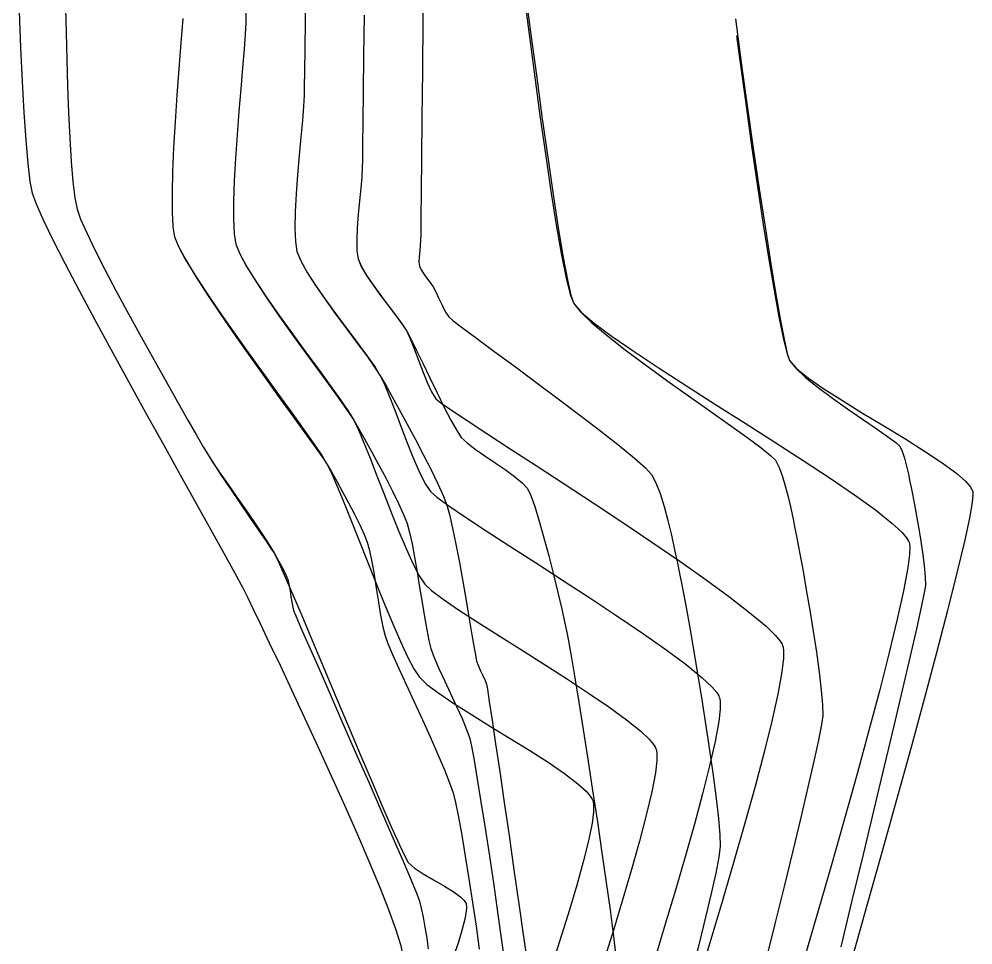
# Model space of a CAD drawing. Header units: metres. Extents: x 708868 to 711043, y 5411316 to 5413138.
# Drawn here: x 708941.4 to 709016.8, y 5412078.2 to 5412151.3 of the extents above; entities that cross this region are included whole.
import ezdxf

# ---------------------------------------------------------------- set-up
doc = ezdxf.new("R2010")
doc.units = ezdxf.units.M
for name, color, linetype in [('Rionegro 2010_Contours', 7, 'Continuous'), ('Rionegro 2014_Contours', 7, 'Continuous'), ('Rionegro 2018_Contours', 7, 'Continuous')]:
    doc.layers.add(name, color=color, linetype=linetype)

msp = doc.modelspace()

# ---------------------------------------------------------------- linework, layer by layer
at = {"layer": 'Rionegro 2010_Contours'}
for points in [[(708981.138, 5412154.389, 231), (708981.605, 5412150.72, 231), (708982.074, 5412147.141, 231), (708982.54, 5412143.71, 231), (708982.997, 5412140.488, 231), (708983.439, 5412137.533, 231), (708983.86, 5412134.905, 231), (708984.255, 5412132.663, 231), (708984.618, 5412130.867, 231), (708984.943, 5412129.574, 231), (708985.225, 5412128.846, 231), (708985.808, 5412128.174, 231), (708986.839, 5412127.297, 231), (708988.252, 5412126.246, 231), (708989.982, 5412125.049, 231), (708991.964, 5412123.736, 231), (708994.132, 5412122.335, 231), (708996.421, 5412120.876, 231), (708998.767, 5412119.389, 231), (709001.105, 5412117.902, 231), (709003.368, 5412116.445, 231), (709005.492, 5412115.047, 231), (709007.412, 5412113.737, 231), (709009.063, 5412112.545, 231), (709010.379, 5412111.5, 231), (709011.147, 5412110.789, 231), (709011.535, 5412110.339, 231), (709011.697, 5412110.082, 231), (709011.747, 5412109.968, 231), (709011.773, 5412109.871, 231), (709011.798, 5412109.605, 231), (709011.775, 5412109.028, 231), (709011.634, 5412107.951, 231), (709011.297, 5412106.152, 231), (709010.8, 5412103.907, 231), (709010.163, 5412101.278, 231), (709009.407, 5412098.325, 231), (709008.551, 5412095.11, 231), (709007.616, 5412091.695, 231), (709006.622, 5412088.14, 231), (709005.588, 5412084.506, 231), (709004.536, 5412080.855, 231), (709003.485, 5412077.248, 231)], [(708963.995, 5412153.792, 228), (708963.968, 5412151.191, 228), (708963.942, 5412148.976, 228), (708963.92, 5412147.212, 228), (708963.903, 5412145.964, 228), (708963.892, 5412145.3, 228), (708963.847, 5412144.441, 228), (708963.756, 5412143.317, 228), (708963.636, 5412141.996, 228), (708963.503, 5412140.545, 228), (708963.372, 5412139.033, 228), (708963.261, 5412137.529, 228), (708963.186, 5412136.1, 228), (708963.162, 5412134.816, 228), (708963.206, 5412133.744, 228), (708963.334, 5412132.952, 228), (708963.634, 5412132.218, 228), (708964.148, 5412131.304, 228), (708964.825, 5412130.257, 228), (708965.616, 5412129.124, 228), (708966.469, 5412127.952, 228), (708967.335, 5412126.787, 228), (708968.163, 5412125.677, 228), (708968.904, 5412124.669, 228), (708969.505, 5412123.809, 228), (708969.918, 5412123.144, 228), (708970.277, 5412122.397, 228), (708970.677, 5412121.429, 228), (708971.11, 5412120.304, 228), (708971.566, 5412119.09, 228), (708972.036, 5412117.852, 228), (708972.512, 5412116.658, 228), (708972.985, 5412115.572, 228), (708973.445, 5412114.662, 228), (708973.885, 5412113.994, 228), (708974.386, 5412113.546, 228), (708975.333, 5412112.856, 228), (708976.656, 5412111.96, 228), (708978.287, 5412110.891, 228), (708980.156, 5412109.684, 228), (708982.194, 5412108.376, 228), (708984.332, 5412106.999, 228), (708986.501, 5412105.59, 228), (708988.631, 5412104.183, 228), (708990.653, 5412102.813, 228), (708992.498, 5412101.514, 228), (708994.097, 5412100.322, 228), (708995.381, 5412099.272, 228), (708996.135, 5412098.557, 228), (708996.517, 5412098.106, 228), (708996.676, 5412097.849, 228), (708996.726, 5412097.735, 228), (708996.756, 5412097.629, 228), (708996.792, 5412097.355, 228), (708996.786, 5412096.802, 228), (708996.676, 5412095.816, 228), (708996.389, 5412094.229, 228), (708995.958, 5412092.307, 228), (708995.407, 5412090.11, 228), (708994.757, 5412087.699, 228), (708994.033, 5412085.136, 228), (708993.258, 5412082.481, 228), (708992.454, 5412079.795, 228), (708991.645, 5412077.139, 228)], [(708941.359, 5412151.895, 223), (708941.477, 5412149.078, 223), (708941.604, 5412146.402, 223), (708941.741, 5412143.936, 223), (708941.888, 5412141.751, 223), (708942.045, 5412139.917, 223), (708942.211, 5412138.503, 223), (708942.385, 5412137.581, 223), (708942.699, 5412136.716, 223), (708943.259, 5412135.462, 223), (708944.033, 5412133.871, 223), (708944.991, 5412131.996, 223), (708946.098, 5412129.888, 223), (708947.324, 5412127.602, 223), (708948.637, 5412125.188, 223), (708950.003, 5412122.699, 223), (708951.392, 5412120.188, 223), (708952.771, 5412117.707, 223), (708954.108, 5412115.309, 223), (708955.371, 5412113.045, 223), (708956.527, 5412110.969, 223), (708957.546, 5412109.132, 223), (708958.394, 5412107.587, 223), (708959.039, 5412106.387, 223), (708959.451, 5412105.584, 223), (708959.849, 5412104.757, 223), (708960.423, 5412103.559, 223), (708961.146, 5412102.043, 223), (708961.991, 5412100.261, 223), (708962.93, 5412098.267, 223), (708963.935, 5412096.112, 223), (708964.981, 5412093.85, 223), (708966.04, 5412091.533, 223), (708967.083, 5412089.214, 223), (708968.085, 5412086.946, 223), (708969.018, 5412084.781, 223), (708969.854, 5412082.772, 223), (708970.567, 5412080.971, 223), (708971.129, 5412079.432, 223), (708971.513, 5412078.207, 223), (708971.691, 5412077.349, 223)], [(708945.035, 5412152.2, 224), (708945.075, 5412150.239, 224), (708945.128, 5412148.156, 224), (708945.194, 5412146.025, 224), (708945.275, 5412143.918, 224), (708945.372, 5412141.909, 224), (708945.486, 5412140.071, 224), (708945.617, 5412138.477, 224), (708945.768, 5412137.202, 224), (708945.94, 5412136.318, 224), (708946.222, 5412135.529, 224), (708946.705, 5412134.432, 224), (708947.358, 5412133.081, 224), (708948.147, 5412131.53, 224), (708949.039, 5412129.834, 224), (708950.002, 5412128.047, 224), (708951.001, 5412126.223, 224), (708952.004, 5412124.415, 224), (708952.979, 5412122.679, 224), (708953.891, 5412121.069, 224), (708954.709, 5412119.638, 224), (708955.398, 5412118.442, 224), (708955.926, 5412117.533, 224), (708956.26, 5412116.967, 224), (708956.687, 5412116.294, 224), (708957.24, 5412115.472, 224), (708957.881, 5412114.544, 224), (708958.575, 5412113.552, 224), (708959.285, 5412112.538, 224), (708959.973, 5412111.543, 224), (708960.604, 5412110.61, 224), (708961.14, 5412109.78, 224), (708961.544, 5412109.096, 224), (708961.84, 5412108.484, 224), (708962.318, 5412107.413, 224), (708962.949, 5412105.957, 224), (708963.705, 5412104.187, 224), (708964.557, 5412102.175, 224), (708965.476, 5412099.994, 224), (708966.436, 5412097.716, 224), (708967.407, 5412095.414, 224), (708968.36, 5412093.159, 224), (708969.268, 5412091.024, 224), (708970.102, 5412089.081, 224), (708970.833, 5412087.403, 224), (708971.434, 5412086.061, 224), (708971.876, 5412085.129, 224), (708972.13, 5412084.678, 224), (708972.602, 5412084.255, 224), (708973.305, 5412083.794, 224), (708974.136, 5412083.309, 224), (708974.993, 5412082.816, 224), (708975.774, 5412082.328, 224), (708976.275, 5412081.951, 224), (708976.544, 5412081.682, 224), (708976.661, 5412081.509, 224), (708976.698, 5412081.426, 224), (708976.72, 5412081.348, 224), (708976.741, 5412081.158, 224), (708976.722, 5412080.795, 224), (708976.614, 5412080.192, 224), (708976.377, 5412079.294, 224), (708976.065, 5412078.302, 224), (708975.72, 5412077.286, 224)], [(708959.298, 5412151.791, 227), (708959.284, 5412151.031, 227), (708959.242, 5412150.149, 227), (708959.155, 5412148.94, 227), (708959.035, 5412147.471, 227), (708958.895, 5412145.809, 227), (708958.747, 5412144.02, 227), (708958.603, 5412142.171, 227), (708958.474, 5412140.328, 227), (708958.374, 5412138.558, 227), (708958.314, 5412136.926, 227), (708958.306, 5412135.501, 227), (708958.362, 5412134.347, 227), (708958.494, 5412133.532, 227), (708958.802, 5412132.776, 227), (708959.345, 5412131.788, 227), (708960.078, 5412130.615, 227), (708960.958, 5412129.306, 227), (708961.937, 5412127.907, 227), (708962.973, 5412126.467, 227), (708964.018, 5412125.034, 227), (708965.029, 5412123.654, 227), (708965.96, 5412122.377, 227), (708966.766, 5412121.249, 227), (708967.403, 5412120.318, 227), (708967.825, 5412119.632, 227), (708968.191, 5412118.878, 227), (708968.628, 5412117.854, 227), (708969.122, 5412116.621, 227), (708969.659, 5412115.241, 227), (708970.225, 5412113.776, 227), (708970.806, 5412112.287, 227), (708971.387, 5412110.838, 227), (708971.956, 5412109.489, 227), (708972.498, 5412108.302, 227), (708972.999, 5412107.34, 227), (708973.446, 5412106.665, 227), (708973.981, 5412106.163, 227), (708974.891, 5412105.482, 227), (708976.112, 5412104.648, 227), (708977.58, 5412103.692, 227), (708979.231, 5412102.642, 227), (708981, 5412101.526, 227), (708982.824, 5412100.373, 227), (708984.638, 5412099.211, 227), (708986.378, 5412098.069, 227), (708987.98, 5412096.975, 227), (708989.379, 5412095.959, 227), (708990.511, 5412095.048, 227), (708991.182, 5412094.415, 227), (708991.526, 5412094.005, 227), (708991.672, 5412093.766, 227), (708991.719, 5412093.658, 227), (708991.75, 5412093.551, 227), (708991.786, 5412093.278, 227), (708991.779, 5412092.734, 227), (708991.667, 5412091.775, 227), (708991.38, 5412090.252, 227), (708990.952, 5412088.427, 227), (708990.412, 5412086.366, 227), (708989.784, 5412084.134, 227), (708989.096, 5412081.796, 227), (708988.373, 5412079.417, 227), (708987.642, 5412077.063, 227)], [(708954.303, 5412151.381, 226), (708954.15, 5412149.452, 226), (708953.993, 5412147.409, 226), (708953.84, 5412145.312, 226), (708953.7, 5412143.219, 226), (708953.582, 5412141.192, 226), (708953.496, 5412139.289, 226), (708953.451, 5412137.569, 226), (708953.456, 5412136.094, 226), (708953.521, 5412134.921, 226), (708953.654, 5412134.112, 226), (708953.958, 5412133.36, 226), (708954.502, 5412132.352, 226), (708955.248, 5412131.13, 226), (708956.158, 5412129.739, 226), (708957.192, 5412128.222, 226), (708958.312, 5412126.623, 226), (708959.48, 5412124.986, 226), (708960.656, 5412123.353, 226), (708961.803, 5412121.77, 226), (708962.88, 5412120.28, 226), (708963.851, 5412118.926, 226), (708964.675, 5412117.752, 226), (708965.315, 5412116.802, 226), (708965.731, 5412116.12, 226), (708966.094, 5412115.381, 226), (708966.545, 5412114.35, 226), (708967.069, 5412113.082, 226), (708967.65, 5412111.631, 226), (708968.274, 5412110.051, 226), (708968.926, 5412108.398, 226), (708969.591, 5412106.726, 226), (708970.254, 5412105.088, 226), (708970.899, 5412103.541, 226), (708971.512, 5412102.137, 226), (708972.078, 5412100.932, 226), (708972.581, 5412099.98, 226), (708973.007, 5412099.336, 226), (708973.611, 5412098.754, 226), (708974.545, 5412098.049, 226), (708975.741, 5412097.245, 226), (708977.129, 5412096.366, 226), (708978.637, 5412095.437, 226), (708980.197, 5412094.483, 226), (708981.738, 5412093.527, 226), (708983.191, 5412092.594, 226), (708984.484, 5412091.708, 226), (708985.549, 5412090.895, 226), (708986.189, 5412090.312, 226), (708986.522, 5412089.923, 226), (708986.665, 5412089.689, 226), (708986.712, 5412089.581, 226), (708986.743, 5412089.474, 226), (708986.778, 5412089.209, 226), (708986.772, 5412088.689, 226), (708986.662, 5412087.79, 226), (708986.382, 5412086.384, 226), (708985.972, 5412084.728, 226), (708985.462, 5412082.889, 226), (708984.881, 5412080.934, 226), (708984.259, 5412078.93, 226), (708983.626, 5412076.945, 226)], [(708968.636, 5412151.633, 229), (708968.603, 5412148.429, 229), (708968.573, 5412145.609, 229), (708968.547, 5412143.243, 229), (708968.525, 5412141.401, 229), (708968.508, 5412140.152, 229), (708968.499, 5412139.568, 229), (708968.459, 5412138.858, 229), (708968.378, 5412137.966, 229), (708968.277, 5412136.958, 229), (708968.176, 5412135.895, 229), (708968.095, 5412134.842, 229), (708968.055, 5412133.861, 229), (708968.074, 5412133.017, 229), (708968.174, 5412132.372, 229), (708968.426, 5412131.771, 229), (708968.852, 5412131.047, 229), (708969.398, 5412130.246, 229), (708970.009, 5412129.412, 229), (708970.63, 5412128.591, 229), (708971.207, 5412127.828, 229), (708971.686, 5412127.168, 229), (708972.011, 5412126.655, 229), (708972.292, 5412126.056, 229), (708972.602, 5412125.274, 229), (708972.934, 5412124.387, 229), (708973.279, 5412123.472, 229), (708973.631, 5412122.605, 229), (708973.981, 5412121.863, 229), (708974.323, 5412121.323, 229), (708974.708, 5412121.007, 229), (708975.548, 5412120.42, 229), (708976.781, 5412119.598, 229), (708978.348, 5412118.572, 229), (708980.189, 5412117.375, 229), (708982.244, 5412116.042, 229), (708984.452, 5412114.604, 229), (708986.753, 5412113.096, 229), (708989.087, 5412111.551, 229), (708991.394, 5412110.001, 229), (708993.614, 5412108.479, 229), (708995.687, 5412107.02, 229), (708997.552, 5412105.656, 229), (708999.149, 5412104.42, 229), (709000.418, 5412103.345, 229), (709001.157, 5412102.624, 229), (709001.53, 5412102.175, 229), (709001.685, 5412101.923, 229), (709001.733, 5412101.813, 229), (709001.764, 5412101.702, 229), (709001.8, 5412101.411, 229), (709001.79, 5412100.814, 229), (709001.665, 5412099.738, 229), (709001.348, 5412097.989, 229), (709000.874, 5412095.853, 229), (709000.266, 5412093.396, 229), (708999.548, 5412090.683, 229), (708998.744, 5412087.78, 229), (708997.877, 5412084.751, 229), (708996.972, 5412081.662, 229), (708996.051, 5412078.58, 229), (708995.139, 5412075.568, 229)], [(708998.09, 5412150.005, 232), (708998.347, 5412148.058, 232), (708998.812, 5412144.649, 232), (708999.281, 5412141.312, 232), (708999.748, 5412138.107, 232), (709000.204, 5412135.094, 232), (709000.642, 5412132.331, 232), (709001.053, 5412129.877, 232), (709001.432, 5412127.793, 232), (709001.768, 5412126.136, 232), (709002.056, 5412124.966, 232), (709002.287, 5412124.342, 232), (709002.837, 5412123.718, 232), (709003.768, 5412122.964, 232), (709005, 5412122.108, 232), (709006.457, 5412121.174, 232), (709008.059, 5412120.19, 232), (709009.728, 5412119.18, 232), (709011.386, 5412118.171, 232), (709012.953, 5412117.189, 232), (709014.352, 5412116.259, 232), (709015.504, 5412115.408, 232), (709016.196, 5412114.801, 232), (709016.553, 5412114.398, 232), (709016.705, 5412114.156, 232), (709016.754, 5412114.045, 232), (709016.771, 5412113.968, 232), (709016.778, 5412113.726, 232), (709016.72, 5412113.151, 232), (709016.525, 5412112.015, 232), (709016.106, 5412110.053, 232), (709015.513, 5412107.556, 232), (709014.77, 5412104.599, 232), (709013.898, 5412101.254, 232), (709012.92, 5412097.594, 232), (709011.858, 5412093.693, 232), (709010.735, 5412089.623, 232), (709009.573, 5412085.459, 232), (709008.394, 5412081.272, 232), (709007.222, 5412077.137, 232)]]:
    msp.add_polyline3d(points, dxfattribs=at)
at = {"layer": 'Rionegro 2014_Contours'}
for points in [[(708973.328, 5412155.699, 230), (708973.29, 5412151.32, 230), (708973.251, 5412147.243, 230), (708973.214, 5412143.552, 230), (708973.181, 5412140.331, 230), (708973.152, 5412137.665, 230), (708973.129, 5412135.638, 230), (708973.113, 5412134.334, 230), (708973.107, 5412133.837, 230), (708973.083, 5412133.488, 230), (708973.038, 5412133.035, 230), (708972.996, 5412132.553, 230), (708972.98, 5412132.114, 230), (708973.015, 5412131.792, 230), (708973.149, 5412131.506, 230), (708973.383, 5412131.156, 230), (708973.658, 5412130.786, 230), (708973.918, 5412130.442, 230), (708974.105, 5412130.167, 230), (708974.282, 5412129.819, 230), (708974.525, 5412129.296, 230), (708974.803, 5412128.709, 230), (708975.082, 5412128.169, 230), (708975.331, 5412127.786, 230), (708975.657, 5412127.514, 230), (708976.412, 5412126.94, 230), (708977.52, 5412126.115, 230), (708978.906, 5412125.09, 230), (708980.494, 5412123.917, 230), (708982.208, 5412122.647, 230), (708983.971, 5412121.331, 230), (708985.71, 5412120.02, 230), (708987.346, 5412118.766, 230), (708988.806, 5412117.62, 230), (708990.012, 5412116.634, 230), (708990.889, 5412115.858, 230), (708991.361, 5412115.345, 230), (708991.708, 5412114.693, 230), (708992.044, 5412113.83, 230), (708992.364, 5412112.813, 230), (708992.664, 5412111.697, 230), (708992.942, 5412110.539, 230), (708993.195, 5412109.395, 230), (708993.419, 5412108.322, 230), (708993.61, 5412107.375, 230), (708993.766, 5412106.611, 230), (708993.9, 5412105.927, 230), (708994.103, 5412104.827, 230), (708994.359, 5412103.384, 230), (708994.656, 5412101.67, 230), (708994.979, 5412099.757, 230), (708995.313, 5412097.717, 230), (708995.645, 5412095.623, 230), (708995.96, 5412093.547, 230), (708996.244, 5412091.561, 230), (708996.483, 5412089.737, 230), (708996.662, 5412088.148, 230), (708996.768, 5412086.866, 230), (708996.786, 5412085.963, 230), (708996.682, 5412085.097, 230), (708996.442, 5412083.826, 230), (708996.089, 5412082.22, 230), (708995.646, 5412080.347, 230), (708995.133, 5412078.278, 230), (708994.575, 5412076.082, 230)], [(708981.302, 5412154.16, 231), (708981.781, 5412150.474, 231), (708982.258, 5412146.885, 231), (708982.727, 5412143.45, 231), (708983.181, 5412140.232, 231), (708983.613, 5412137.291, 231), (708984.018, 5412134.686, 231), (708984.388, 5412132.479, 231), (708984.716, 5412130.73, 231), (708984.998, 5412129.499, 231), (708985.225, 5412128.846, 231), (708985.754, 5412128.183, 231), (708986.655, 5412127.329, 231), (708987.858, 5412126.322, 231), (708989.294, 5412125.203, 231), (708990.893, 5412124.009, 231), (708992.586, 5412122.78, 231), (708994.301, 5412121.555, 231), (708995.97, 5412120.373, 231), (708997.522, 5412119.272, 231), (708998.889, 5412118.292, 231), (708999.999, 5412117.472, 231), (709000.784, 5412116.851, 231), (709001.174, 5412116.468, 231), (709001.443, 5412115.952, 231), (709001.7, 5412115.259, 231), (709001.943, 5412114.445, 231), (709002.168, 5412113.563, 231), (709002.372, 5412112.669, 231), (709002.552, 5412111.818, 231), (709002.705, 5412111.064, 231), (709002.827, 5412110.463, 231), (709002.942, 5412109.884, 231), (709003.121, 5412108.934, 231), (709003.347, 5412107.689, 231), (709003.604, 5412106.226, 231), (709003.877, 5412104.62, 231), (709004.147, 5412102.949, 231), (709004.4, 5412101.287, 231), (709004.618, 5412099.712, 231), (709004.786, 5412098.3, 231), (709004.886, 5412097.126, 231), (709004.903, 5412096.267, 231), (709004.807, 5412095.572, 231), (709004.568, 5412094.356, 231), (709004.203, 5412092.685, 231), (709003.731, 5412090.626, 231), (709003.169, 5412088.246, 231), (709002.535, 5412085.611, 231), (709001.847, 5412082.788, 231), (709001.124, 5412079.843, 231), (709000.382, 5412076.842, 231)], [(708963.995, 5412153.792, 228), (708963.968, 5412151.191, 228), (708963.942, 5412148.976, 228), (708963.92, 5412147.212, 228), (708963.903, 5412145.964, 228), (708963.892, 5412145.3, 228), (708963.847, 5412144.441, 228), (708963.756, 5412143.317, 228), (708963.636, 5412141.996, 228), (708963.503, 5412140.545, 228), (708963.372, 5412139.033, 228), (708963.261, 5412137.529, 228), (708963.186, 5412136.1, 228), (708963.162, 5412134.816, 228), (708963.206, 5412133.744, 228), (708963.334, 5412132.952, 228), (708963.63, 5412132.22, 228), (708964.134, 5412131.314, 228), (708964.798, 5412130.276, 228), (708965.575, 5412129.154, 228), (708966.416, 5412127.991, 228), (708967.274, 5412126.832, 228), (708968.101, 5412125.723, 228), (708968.849, 5412124.709, 228), (708969.471, 5412123.834, 228), (708969.918, 5412123.144, 228), (708970.325, 5412122.442, 228), (708970.836, 5412121.537, 228), (708971.423, 5412120.478, 228), (708972.057, 5412119.315, 228), (708972.707, 5412118.097, 228), (708973.344, 5412116.874, 228), (708973.94, 5412115.695, 228), (708974.464, 5412114.61, 228), (708974.888, 5412113.669, 228), (708975.181, 5412112.921, 228), (708975.397, 5412112.167, 228), (708975.642, 5412111.108, 228), (708975.904, 5412109.822, 228), (708976.176, 5412108.386, 228), (708976.447, 5412106.876, 228), (708976.708, 5412105.37, 228), (708976.95, 5412103.945, 228), (708977.162, 5412102.676, 228), (708977.335, 5412101.643, 228), (708977.461, 5412100.92, 228), (708977.528, 5412100.586, 228), (708977.649, 5412100.275, 228), (708977.828, 5412099.883, 228), (708978.027, 5412099.463, 228), (708978.204, 5412099.07, 228), (708978.32, 5412098.758, 228), (708978.388, 5412098.365, 228), (708978.537, 5412097.397, 228), (708978.757, 5412095.936, 228), (708979.035, 5412094.065, 228), (708979.359, 5412091.864, 228), (708979.717, 5412089.417, 228), (708980.097, 5412086.804, 228), (708980.488, 5412084.108, 228), (708980.878, 5412081.411, 228), (708981.253, 5412078.794, 228), (708981.604, 5412076.339, 228)], [(708941.359, 5412151.895, 223), (708941.477, 5412149.078, 223), (708941.604, 5412146.402, 223), (708941.741, 5412143.936, 223), (708941.888, 5412141.751, 223), (708942.045, 5412139.917, 223), (708942.211, 5412138.503, 223), (708942.385, 5412137.581, 223), (708942.699, 5412136.716, 223), (708943.259, 5412135.462, 223), (708944.033, 5412133.871, 223), (708944.991, 5412131.996, 223), (708946.098, 5412129.888, 223), (708947.324, 5412127.602, 223), (708948.637, 5412125.188, 223), (708950.003, 5412122.699, 223), (708951.392, 5412120.188, 223), (708952.771, 5412117.707, 223), (708954.108, 5412115.309, 223), (708955.371, 5412113.045, 223), (708956.527, 5412110.969, 223), (708957.546, 5412109.132, 223), (708958.394, 5412107.587, 223), (708959.039, 5412106.387, 223), (708959.451, 5412105.584, 223), (708959.849, 5412104.757, 223), (708960.423, 5412103.559, 223), (708961.146, 5412102.043, 223), (708961.991, 5412100.261, 223), (708962.93, 5412098.267, 223), (708963.935, 5412096.112, 223), (708964.981, 5412093.85, 223), (708966.04, 5412091.533, 223), (708967.083, 5412089.214, 223), (708968.085, 5412086.946, 223), (708969.018, 5412084.781, 223), (708969.854, 5412082.772, 223), (708970.567, 5412080.971, 223), (708971.129, 5412079.432, 223), (708971.513, 5412078.207, 223), (708971.691, 5412077.349, 223)], [(708945.035, 5412152.2, 224), (708945.075, 5412150.239, 224), (708945.128, 5412148.156, 224), (708945.194, 5412146.025, 224), (708945.275, 5412143.918, 224), (708945.372, 5412141.909, 224), (708945.486, 5412140.071, 224), (708945.617, 5412138.477, 224), (708945.768, 5412137.202, 224), (708945.94, 5412136.318, 224), (708946.222, 5412135.529, 224), (708946.705, 5412134.432, 224), (708947.358, 5412133.081, 224), (708948.147, 5412131.53, 224), (708949.039, 5412129.834, 224), (708950.002, 5412128.047, 224), (708951.001, 5412126.223, 224), (708952.004, 5412124.415, 224), (708952.979, 5412122.679, 224), (708953.891, 5412121.069, 224), (708954.709, 5412119.638, 224), (708955.398, 5412118.442, 224), (708955.926, 5412117.533, 224), (708956.26, 5412116.967, 224), (708956.711, 5412116.249, 224), (708957.323, 5412115.316, 224), (708958.042, 5412114.243, 224), (708958.813, 5412113.106, 224), (708959.581, 5412111.98, 224), (708960.294, 5412110.941, 224), (708960.894, 5412110.064, 224), (708961.329, 5412109.424, 224), (708961.544, 5412109.096, 224), (708961.737, 5412108.761, 224), (708961.979, 5412108.324, 224), (708962.23, 5412107.851, 224), (708962.449, 5412107.405, 224), (708962.597, 5412107.051, 224), (708962.693, 5412106.662, 224), (708962.786, 5412106.129, 224), (708962.878, 5412105.544, 224), (708962.971, 5412104.998, 224), (708963.066, 5412104.584, 224), (708963.236, 5412104.17, 224), (708963.65, 5412103.212, 224), (708964.267, 5412101.8, 224), (708965.048, 5412100.022, 224), (708965.952, 5412097.967, 224), (708966.939, 5412095.724, 224), (708967.969, 5412093.38, 224), (708969.002, 5412091.026, 224), (708969.998, 5412088.749, 224), (708970.917, 5412086.638, 224), (708971.718, 5412084.783, 224), (708972.362, 5412083.27, 224), (708972.808, 5412082.19, 224), (708973.017, 5412081.631, 224), (708973.157, 5412081.07, 224), (708973.305, 5412080.364, 224), (708973.452, 5412079.56, 224), (708973.589, 5412078.706, 224), (708973.708, 5412077.851, 224)], [(708959.298, 5412151.791, 227), (708959.284, 5412151.031, 227), (708959.242, 5412150.149, 227), (708959.155, 5412148.94, 227), (708959.035, 5412147.471, 227), (708958.895, 5412145.809, 227), (708958.747, 5412144.02, 227), (708958.603, 5412142.171, 227), (708958.474, 5412140.328, 227), (708958.374, 5412138.558, 227), (708958.314, 5412136.926, 227), (708958.306, 5412135.501, 227), (708958.362, 5412134.347, 227), (708958.494, 5412133.532, 227), (708958.805, 5412132.767, 227), (708959.357, 5412131.756, 227), (708960.102, 5412130.552, 227), (708960.996, 5412129.205, 227), (708961.989, 5412127.77, 227), (708963.036, 5412126.298, 227), (708964.091, 5412124.842, 227), (708965.105, 5412123.453, 227), (708966.032, 5412122.186, 227), (708966.826, 5412121.092, 227), (708967.439, 5412120.223, 227), (708967.825, 5412119.632, 227), (708968.218, 5412118.956, 227), (708968.695, 5412118.117, 227), (708969.228, 5412117.159, 227), (708969.788, 5412116.129, 227), (708970.349, 5412115.07, 227), (708970.882, 5412114.029, 227), (708971.359, 5412113.049, 227), (708971.753, 5412112.175, 227), (708972.035, 5412111.454, 227), (708972.233, 5412110.762, 227), (708972.433, 5412109.858, 227), (708972.633, 5412108.797, 227), (708972.833, 5412107.633, 227), (708973.03, 5412106.423, 227), (708973.222, 5412105.22, 227), (708973.409, 5412104.08, 227), (708973.587, 5412103.058, 227), (708973.755, 5412102.208, 227), (708973.913, 5412101.585, 227), (708974.17, 5412100.878, 227), (708974.541, 5412100.016, 227), (708974.986, 5412099.051, 227), (708975.468, 5412098.033, 227), (708975.948, 5412097.016, 227), (708976.388, 5412096.05, 227), (708976.749, 5412095.186, 227), (708976.994, 5412094.476, 227), (708977.131, 5412093.86, 227), (708977.332, 5412092.766, 227), (708977.586, 5412091.273, 227), (708977.881, 5412089.459, 227), (708978.204, 5412087.403, 227), (708978.543, 5412085.183, 227), (708978.887, 5412082.879, 227), (708979.222, 5412080.568, 227), (708979.537, 5412078.329, 227), (708979.82, 5412076.24, 227)], [(708954.303, 5412151.381, 226), (708954.15, 5412149.452, 226), (708953.993, 5412147.409, 226), (708953.84, 5412145.312, 226), (708953.7, 5412143.219, 226), (708953.582, 5412141.192, 226), (708953.496, 5412139.289, 226), (708953.451, 5412137.569, 226), (708953.456, 5412136.094, 226), (708953.521, 5412134.921, 226), (708953.654, 5412134.112, 226), (708953.966, 5412133.344, 226), (708954.532, 5412132.29, 226), (708955.311, 5412131.003, 226), (708956.26, 5412129.534, 226), (708957.336, 5412127.933, 226), (708958.496, 5412126.253, 226), (708959.699, 5412124.545, 226), (708960.902, 5412122.86, 226), (708962.061, 5412121.25, 226), (708963.136, 5412119.766, 226), (708964.083, 5412118.459, 226), (708964.859, 5412117.382, 226), (708965.423, 5412116.585, 226), (708965.731, 5412116.12, 226), (708966.07, 5412115.537, 226), (708966.483, 5412114.807, 226), (708966.942, 5412113.978, 226), (708967.417, 5412113.097, 226), (708967.878, 5412112.21, 226), (708968.297, 5412111.364, 226), (708968.644, 5412110.607, 226), (708968.889, 5412109.986, 226), (708969.071, 5412109.322, 226), (708969.249, 5412108.449, 226), (708969.423, 5412107.434, 226), (708969.595, 5412106.344, 226), (708969.767, 5412105.247, 226), (708969.94, 5412104.21, 226), (708970.116, 5412103.301, 226), (708970.297, 5412102.585, 226), (708970.518, 5412101.991, 226), (708970.89, 5412101.115, 226), (708971.382, 5412100.015, 226), (708971.96, 5412098.749, 226), (708972.592, 5412097.378, 226), (708973.245, 5412095.958, 226), (708973.885, 5412094.549, 226), (708974.481, 5412093.21, 226), (708974.998, 5412091.999, 226), (708975.405, 5412090.974, 226), (708975.669, 5412090.195, 226), (708975.859, 5412089.409, 226), (708976.093, 5412088.267, 226), (708976.357, 5412086.837, 226), (708976.641, 5412085.191, 226), (708976.932, 5412083.397, 226), (708977.22, 5412081.525, 226), (708977.491, 5412079.645, 226), (708977.736, 5412077.826, 226)], [(708968.636, 5412151.633, 229), (708968.603, 5412148.429, 229), (708968.573, 5412145.609, 229), (708968.547, 5412143.243, 229), (708968.525, 5412141.401, 229), (708968.508, 5412140.152, 229), (708968.499, 5412139.568, 229), (708968.459, 5412138.858, 229), (708968.378, 5412137.966, 229), (708968.277, 5412136.958, 229), (708968.176, 5412135.895, 229), (708968.095, 5412134.842, 229), (708968.055, 5412133.861, 229), (708968.074, 5412133.017, 229), (708968.174, 5412132.372, 229), (708968.42, 5412131.779, 229), (708968.83, 5412131.074, 229), (708969.356, 5412130.295, 229), (708969.949, 5412129.482, 229), (708970.56, 5412128.673, 229), (708971.14, 5412127.906, 229), (708971.64, 5412127.221, 229), (708972.011, 5412126.655, 229), (708972.334, 5412126.058, 229), (708972.764, 5412125.195, 229), (708973.272, 5412124.143, 229), (708973.829, 5412122.982, 229), (708974.406, 5412121.79, 229), (708974.974, 5412120.645, 229), (708975.503, 5412119.625, 229), (708975.964, 5412118.808, 229), (708976.327, 5412118.274, 229), (708976.782, 5412117.831, 229), (708977.42, 5412117.339, 229), (708978.177, 5412116.813, 229), (708978.99, 5412116.269, 229), (708979.797, 5412115.722, 229), (708980.534, 5412115.188, 229), (708981.139, 5412114.683, 229), (708981.548, 5412114.222, 229), (708981.811, 5412113.681, 229), (708982.128, 5412112.801, 229), (708982.482, 5412111.66, 229), (708982.858, 5412110.334, 229), (708983.24, 5412108.899, 229), (708983.613, 5412107.431, 229), (708983.961, 5412106.007, 229), (708984.27, 5412104.703, 229), (708984.523, 5412103.595, 229), (708984.705, 5412102.759, 229), (708984.839, 5412102.048, 229), (708985.043, 5412100.862, 229), (708985.307, 5412099.274, 229), (708985.617, 5412097.358, 229), (708985.962, 5412095.188, 229), (708986.33, 5412092.837, 229), (708986.708, 5412090.378, 229), (708987.085, 5412087.885, 229), (708987.448, 5412085.432, 229), (708987.786, 5412083.091, 229), (708988.086, 5412080.938, 229), (708988.336, 5412079.044, 229), (708988.524, 5412077.484, 229)], [(708997.999, 5412151.338, 232), (708998.464, 5412147.896, 232), (708998.939, 5412144.472, 232), (708999.415, 5412141.125, 232), (708999.885, 5412137.916, 232), (709000.341, 5412134.903, 232), (709000.773, 5412132.149, 232), (709001.173, 5412129.711, 232), (709001.533, 5412127.652, 232), (709001.844, 5412126.031, 232), (709002.098, 5412124.907, 232), (709002.287, 5412124.342, 232), (709002.768, 5412123.738, 232), (709003.546, 5412123.016, 232), (709004.542, 5412122.214, 232), (709005.676, 5412121.37, 232), (709006.871, 5412120.524, 232), (709008.047, 5412119.713, 232), (709009.125, 5412118.976, 232), (709010.027, 5412118.351, 232), (709010.674, 5412117.876, 232), (709010.987, 5412117.59, 232), (709011.181, 5412117.192, 232), (709011.363, 5412116.641, 232), (709011.529, 5412116.006, 232), (709011.674, 5412115.36, 232), (709011.796, 5412114.772, 232), (709011.889, 5412114.315, 232), (709011.971, 5412113.912, 232), (709012.103, 5412113.237, 232), (709012.268, 5412112.359, 232), (709012.449, 5412111.344, 232), (709012.631, 5412110.26, 232), (709012.795, 5412109.173, 232), (709012.926, 5412108.152, 232), (709013.007, 5412107.262, 232), (709013.021, 5412106.572, 232), (709012.929, 5412106.008, 232), (709012.686, 5412104.844, 232), (709012.307, 5412103.145, 232), (709011.809, 5412100.975, 232), (709011.208, 5412098.399, 232), (709010.519, 5412095.481, 232), (709009.758, 5412092.285, 232), (709008.942, 5412088.875, 232), (709008.087, 5412085.316, 232), (709007.208, 5412081.672, 232), (709006.322, 5412078.007, 232)]]:
    msp.add_polyline3d(points, dxfattribs=at)
at = {"layer": 'Rionegro 2018_Contours'}
for points in [[(708973.328, 5412155.699, 230), (708973.29, 5412151.32, 230), (708973.251, 5412147.243, 230), (708973.214, 5412143.552, 230), (708973.181, 5412140.331, 230), (708973.152, 5412137.665, 230), (708973.129, 5412135.638, 230), (708973.113, 5412134.334, 230), (708973.107, 5412133.837, 230), (708973.083, 5412133.488, 230), (708973.038, 5412133.035, 230), (708972.996, 5412132.553, 230), (708972.98, 5412132.114, 230), (708973.015, 5412131.792, 230), (708973.149, 5412131.506, 230), (708973.383, 5412131.156, 230), (708973.658, 5412130.786, 230), (708973.918, 5412130.442, 230), (708974.105, 5412130.167, 230), (708974.282, 5412129.819, 230), (708974.525, 5412129.296, 230), (708974.803, 5412128.709, 230), (708975.082, 5412128.169, 230), (708975.331, 5412127.786, 230), (708975.657, 5412127.514, 230), (708976.412, 5412126.94, 230), (708977.52, 5412126.115, 230), (708978.906, 5412125.09, 230), (708980.494, 5412123.917, 230), (708982.208, 5412122.647, 230), (708983.971, 5412121.331, 230), (708985.71, 5412120.02, 230), (708987.346, 5412118.766, 230), (708988.806, 5412117.62, 230), (708990.012, 5412116.634, 230), (708990.889, 5412115.858, 230), (708991.361, 5412115.345, 230), (708991.708, 5412114.693, 230), (708992.044, 5412113.83, 230), (708992.364, 5412112.813, 230), (708992.664, 5412111.697, 230), (708992.942, 5412110.539, 230), (708993.195, 5412109.395, 230), (708993.419, 5412108.322, 230), (708993.61, 5412107.375, 230), (708993.766, 5412106.611, 230), (708993.9, 5412105.927, 230), (708994.103, 5412104.827, 230), (708994.359, 5412103.384, 230), (708994.656, 5412101.67, 230), (708994.979, 5412099.757, 230), (708995.313, 5412097.717, 230), (708995.645, 5412095.623, 230), (708995.96, 5412093.547, 230), (708996.244, 5412091.561, 230), (708996.483, 5412089.737, 230), (708996.662, 5412088.148, 230), (708996.768, 5412086.866, 230), (708996.786, 5412085.963, 230), (708996.682, 5412085.097, 230), (708996.442, 5412083.826, 230), (708996.089, 5412082.22, 230), (708995.646, 5412080.347, 230), (708995.133, 5412078.278, 230), (708994.575, 5412076.082, 230)], [(708981.302, 5412154.16, 231), (708981.781, 5412150.474, 231), (708982.258, 5412146.885, 231), (708982.727, 5412143.45, 231), (708983.181, 5412140.232, 231), (708983.613, 5412137.291, 231), (708984.018, 5412134.686, 231), (708984.388, 5412132.479, 231), (708984.716, 5412130.73, 231), (708984.998, 5412129.499, 231), (708985.225, 5412128.846, 231), (708985.754, 5412128.183, 231), (708986.655, 5412127.329, 231), (708987.858, 5412126.322, 231), (708989.294, 5412125.203, 231), (708990.893, 5412124.009, 231), (708992.586, 5412122.78, 231), (708994.301, 5412121.555, 231), (708995.97, 5412120.373, 231), (708997.522, 5412119.272, 231), (708998.889, 5412118.292, 231), (708999.999, 5412117.472, 231), (709000.784, 5412116.851, 231), (709001.174, 5412116.468, 231), (709001.443, 5412115.952, 231), (709001.7, 5412115.259, 231), (709001.943, 5412114.445, 231), (709002.168, 5412113.563, 231), (709002.372, 5412112.669, 231), (709002.552, 5412111.818, 231), (709002.705, 5412111.064, 231), (709002.827, 5412110.463, 231), (709002.942, 5412109.884, 231), (709003.121, 5412108.934, 231), (709003.347, 5412107.689, 231), (709003.604, 5412106.226, 231), (709003.877, 5412104.62, 231), (709004.147, 5412102.949, 231), (709004.4, 5412101.287, 231), (709004.618, 5412099.712, 231), (709004.786, 5412098.3, 231), (709004.886, 5412097.126, 231), (709004.903, 5412096.267, 231), (709004.807, 5412095.572, 231), (709004.568, 5412094.356, 231), (709004.203, 5412092.685, 231), (709003.731, 5412090.626, 231), (709003.169, 5412088.246, 231), (709002.535, 5412085.611, 231), (709001.847, 5412082.788, 231), (709001.124, 5412079.843, 231), (709000.382, 5412076.842, 231)], [(708963.995, 5412153.792, 228), (708963.968, 5412151.191, 228), (708963.942, 5412148.976, 228), (708963.92, 5412147.212, 228), (708963.903, 5412145.964, 228), (708963.892, 5412145.3, 228), (708963.847, 5412144.441, 228), (708963.756, 5412143.317, 228), (708963.636, 5412141.996, 228), (708963.503, 5412140.545, 228), (708963.372, 5412139.033, 228), (708963.261, 5412137.529, 228), (708963.186, 5412136.1, 228), (708963.162, 5412134.816, 228), (708963.206, 5412133.744, 228), (708963.334, 5412132.952, 228), (708963.63, 5412132.22, 228), (708964.134, 5412131.314, 228), (708964.798, 5412130.276, 228), (708965.575, 5412129.154, 228), (708966.416, 5412127.991, 228), (708967.274, 5412126.832, 228), (708968.101, 5412125.723, 228), (708968.849, 5412124.709, 228), (708969.471, 5412123.834, 228), (708969.918, 5412123.144, 228), (708970.325, 5412122.442, 228), (708970.836, 5412121.537, 228), (708971.423, 5412120.478, 228), (708972.057, 5412119.315, 228), (708972.707, 5412118.097, 228), (708973.344, 5412116.874, 228), (708973.94, 5412115.695, 228), (708974.464, 5412114.61, 228), (708974.888, 5412113.669, 228), (708975.181, 5412112.921, 228), (708975.397, 5412112.167, 228), (708975.642, 5412111.108, 228), (708975.904, 5412109.822, 228), (708976.176, 5412108.386, 228), (708976.447, 5412106.876, 228), (708976.708, 5412105.37, 228), (708976.95, 5412103.945, 228), (708977.162, 5412102.676, 228), (708977.335, 5412101.643, 228), (708977.461, 5412100.92, 228), (708977.528, 5412100.586, 228), (708977.649, 5412100.275, 228), (708977.828, 5412099.883, 228), (708978.027, 5412099.463, 228), (708978.204, 5412099.07, 228), (708978.32, 5412098.758, 228), (708978.388, 5412098.365, 228), (708978.537, 5412097.397, 228), (708978.757, 5412095.936, 228), (708979.035, 5412094.065, 228), (708979.359, 5412091.864, 228), (708979.717, 5412089.417, 228), (708980.097, 5412086.804, 228), (708980.488, 5412084.108, 228), (708980.878, 5412081.411, 228), (708981.253, 5412078.794, 228), (708981.604, 5412076.339, 228)], [(708959.298, 5412151.791, 227), (708959.284, 5412151.031, 227), (708959.242, 5412150.149, 227), (708959.155, 5412148.94, 227), (708959.035, 5412147.471, 227), (708958.895, 5412145.809, 227), (708958.747, 5412144.02, 227), (708958.603, 5412142.171, 227), (708958.474, 5412140.328, 227), (708958.374, 5412138.558, 227), (708958.314, 5412136.926, 227), (708958.306, 5412135.501, 227), (708958.362, 5412134.347, 227), (708958.494, 5412133.532, 227), (708958.805, 5412132.767, 227), (708959.357, 5412131.756, 227), (708960.102, 5412130.552, 227), (708960.996, 5412129.205, 227), (708961.989, 5412127.77, 227), (708963.036, 5412126.298, 227), (708964.091, 5412124.842, 227), (708965.105, 5412123.453, 227), (708966.032, 5412122.186, 227), (708966.826, 5412121.092, 227), (708967.439, 5412120.223, 227), (708967.825, 5412119.632, 227), (708968.218, 5412118.956, 227), (708968.695, 5412118.117, 227), (708969.228, 5412117.159, 227), (708969.788, 5412116.129, 227), (708970.349, 5412115.07, 227), (708970.882, 5412114.029, 227), (708971.359, 5412113.049, 227), (708971.753, 5412112.175, 227), (708972.035, 5412111.454, 227), (708972.233, 5412110.762, 227), (708972.433, 5412109.858, 227), (708972.633, 5412108.797, 227), (708972.833, 5412107.633, 227), (708973.03, 5412106.423, 227), (708973.222, 5412105.22, 227), (708973.409, 5412104.08, 227), (708973.587, 5412103.058, 227), (708973.755, 5412102.208, 227), (708973.913, 5412101.585, 227), (708974.17, 5412100.878, 227), (708974.541, 5412100.016, 227), (708974.986, 5412099.051, 227), (708975.468, 5412098.033, 227), (708975.948, 5412097.016, 227), (708976.388, 5412096.05, 227), (708976.749, 5412095.186, 227), (708976.994, 5412094.476, 227), (708977.131, 5412093.86, 227), (708977.332, 5412092.766, 227), (708977.586, 5412091.273, 227), (708977.881, 5412089.459, 227), (708978.204, 5412087.403, 227), (708978.543, 5412085.183, 227), (708978.887, 5412082.879, 227), (708979.222, 5412080.568, 227), (708979.537, 5412078.329, 227), (708979.82, 5412076.24, 227)], [(708968.636, 5412151.633, 229), (708968.603, 5412148.429, 229), (708968.573, 5412145.609, 229), (708968.547, 5412143.243, 229), (708968.525, 5412141.401, 229), (708968.508, 5412140.152, 229), (708968.499, 5412139.568, 229), (708968.459, 5412138.858, 229), (708968.378, 5412137.966, 229), (708968.277, 5412136.958, 229), (708968.176, 5412135.895, 229), (708968.095, 5412134.842, 229), (708968.055, 5412133.861, 229), (708968.074, 5412133.017, 229), (708968.174, 5412132.372, 229), (708968.42, 5412131.779, 229), (708968.83, 5412131.074, 229), (708969.356, 5412130.295, 229), (708969.949, 5412129.482, 229), (708970.56, 5412128.673, 229), (708971.14, 5412127.906, 229), (708971.64, 5412127.221, 229), (708972.011, 5412126.655, 229), (708972.334, 5412126.058, 229), (708972.764, 5412125.195, 229), (708973.272, 5412124.143, 229), (708973.829, 5412122.982, 229), (708974.406, 5412121.79, 229), (708974.974, 5412120.645, 229), (708975.503, 5412119.625, 229), (708975.964, 5412118.808, 229), (708976.327, 5412118.274, 229), (708976.782, 5412117.831, 229), (708977.42, 5412117.339, 229), (708978.177, 5412116.813, 229), (708978.99, 5412116.269, 229), (708979.797, 5412115.722, 229), (708980.534, 5412115.188, 229), (708981.139, 5412114.683, 229), (708981.548, 5412114.222, 229), (708981.811, 5412113.681, 229), (708982.128, 5412112.801, 229), (708982.482, 5412111.66, 229), (708982.858, 5412110.334, 229), (708983.24, 5412108.899, 229), (708983.613, 5412107.431, 229), (708983.961, 5412106.007, 229), (708984.27, 5412104.703, 229), (708984.523, 5412103.595, 229), (708984.705, 5412102.759, 229), (708984.839, 5412102.048, 229), (708985.043, 5412100.862, 229), (708985.307, 5412099.274, 229), (708985.617, 5412097.358, 229), (708985.962, 5412095.188, 229), (708986.33, 5412092.837, 229), (708986.708, 5412090.378, 229), (708987.085, 5412087.885, 229), (708987.448, 5412085.432, 229), (708987.786, 5412083.091, 229), (708988.086, 5412080.938, 229), (708988.336, 5412079.044, 229), (708988.524, 5412077.484, 229)], [(708997.999, 5412151.338, 232), (708998.464, 5412147.896, 232), (708998.939, 5412144.472, 232), (708999.415, 5412141.125, 232), (708999.885, 5412137.916, 232), (709000.341, 5412134.903, 232), (709000.773, 5412132.149, 232), (709001.173, 5412129.711, 232), (709001.533, 5412127.652, 232), (709001.844, 5412126.031, 232), (709002.098, 5412124.907, 232), (709002.287, 5412124.342, 232), (709002.768, 5412123.738, 232), (709003.546, 5412123.016, 232), (709004.542, 5412122.214, 232), (709005.676, 5412121.37, 232), (709006.871, 5412120.524, 232), (709008.047, 5412119.713, 232), (709009.125, 5412118.976, 232), (709010.027, 5412118.351, 232), (709010.674, 5412117.876, 232), (709010.987, 5412117.59, 232), (709011.181, 5412117.192, 232), (709011.363, 5412116.641, 232), (709011.529, 5412116.006, 232), (709011.674, 5412115.36, 232), (709011.796, 5412114.772, 232), (709011.889, 5412114.315, 232), (709011.971, 5412113.912, 232), (709012.103, 5412113.237, 232), (709012.268, 5412112.359, 232), (709012.449, 5412111.344, 232), (709012.631, 5412110.26, 232), (709012.795, 5412109.173, 232), (709012.926, 5412108.152, 232), (709013.007, 5412107.262, 232), (709013.021, 5412106.572, 232), (709012.929, 5412106.008, 232), (709012.686, 5412104.844, 232), (709012.307, 5412103.145, 232), (709011.809, 5412100.975, 232), (709011.208, 5412098.399, 232), (709010.519, 5412095.481, 232), (709009.758, 5412092.285, 232), (709008.942, 5412088.875, 232), (709008.087, 5412085.316, 232), (709007.208, 5412081.672, 232), (709006.322, 5412078.007, 232)]]:
    msp.add_polyline3d(points, dxfattribs=at)

doc.saveas('drawing.dxf')
